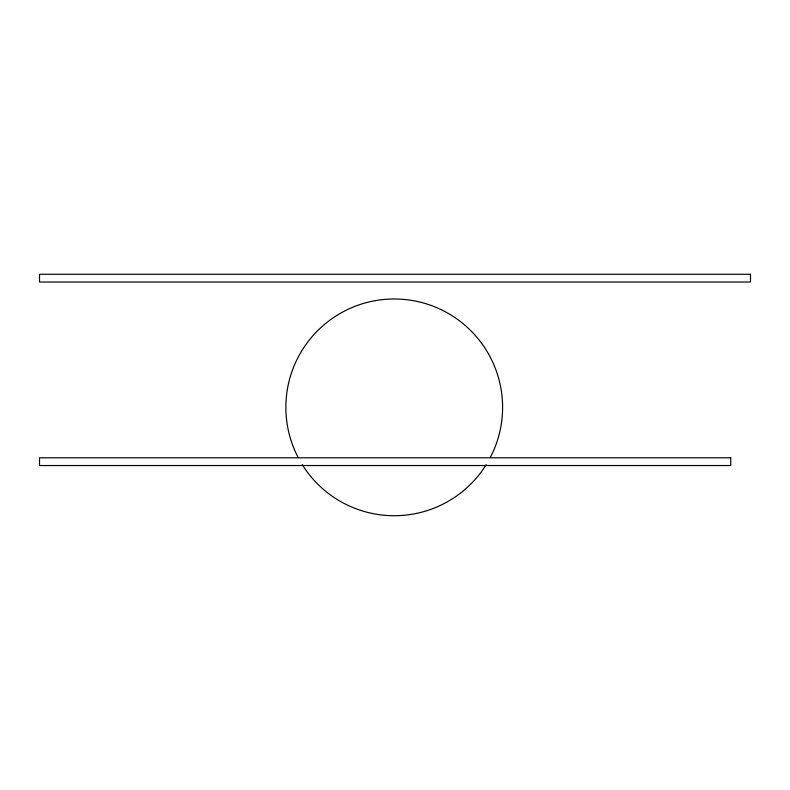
<?xml version="1.0" encoding="UTF-8"?>
<svg xmlns="http://www.w3.org/2000/svg" width="790" height="790" viewBox="0 0 790 790"><rect width="100%" height="100%" fill="white"/><g stroke="black" fill="none" stroke-linecap="round" stroke-linejoin="round"><path stroke-width="1.19" d="M297.968 457.124A108.368 108.368 0 0 1 394.23 298.985A108.368 108.368 0 0 1 490.491 457.124M486.255 464.589A108.368 108.368 0 0 1 302.215 464.589M750.5 274.278L39.5 274.278L39.5 282.02L750.5 282.02L750.5 274.278M730.73 457.805L39.5 457.805L39.5 465.537L730.73 465.537L730.73 457.805"/></g></svg>
